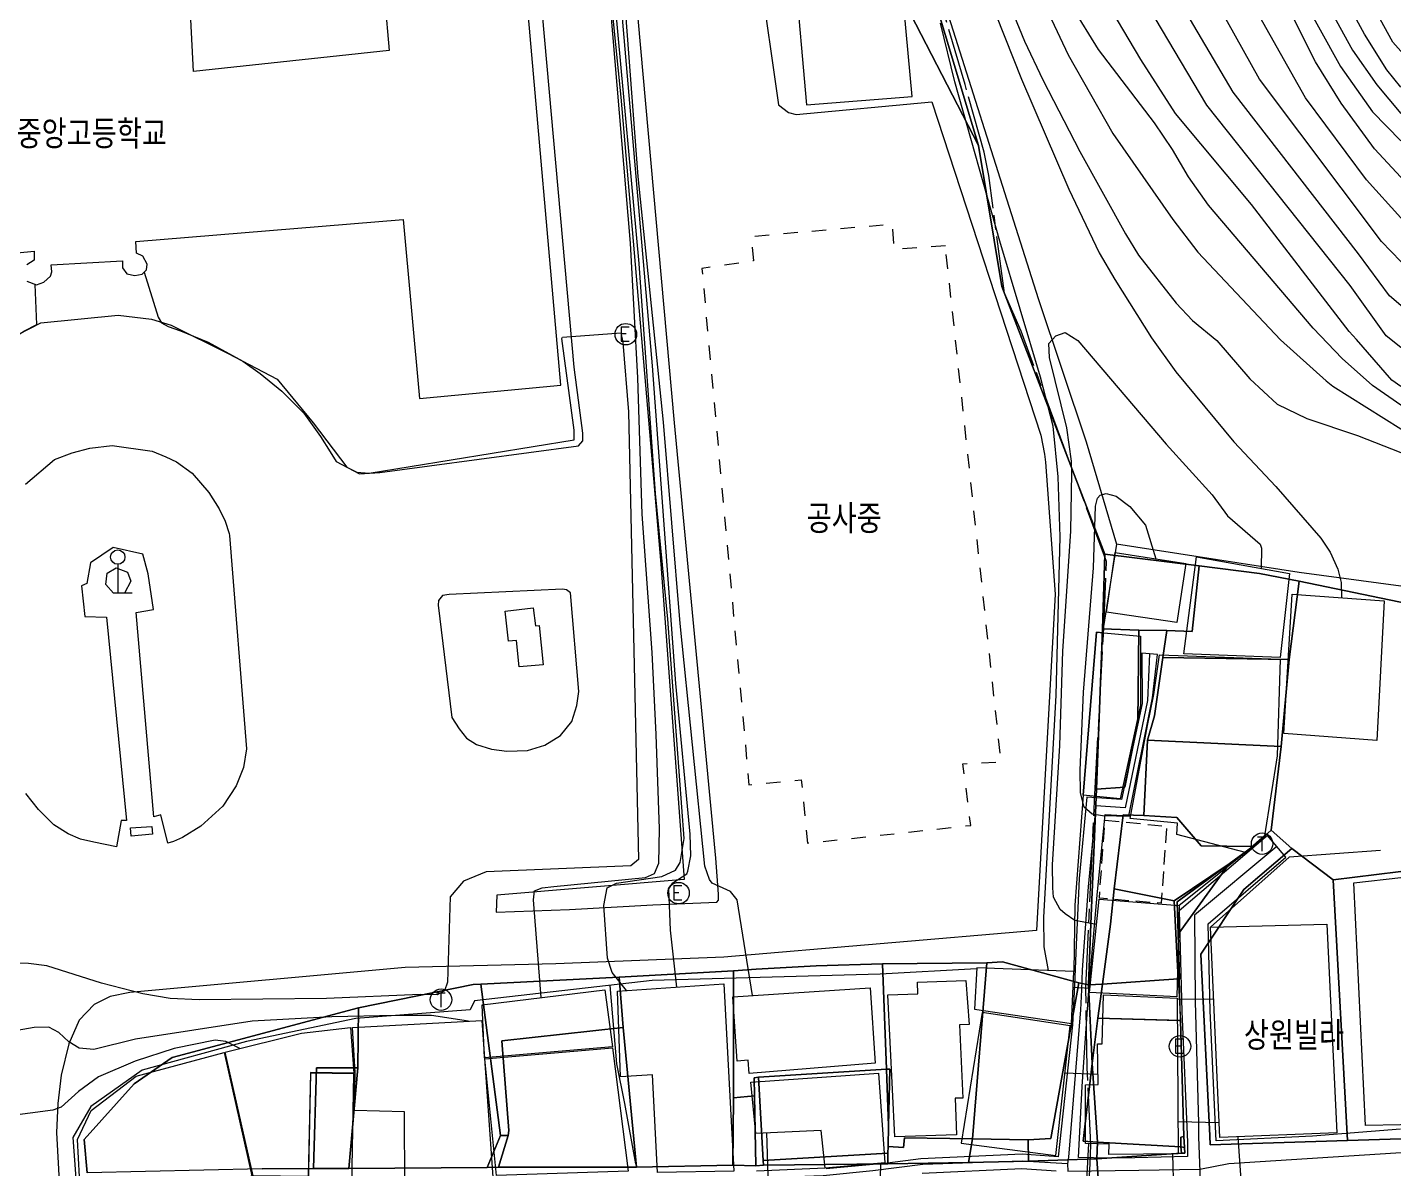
# Model space of a CAD drawing. Header units: feet. Extents: x 197796 to 199821, y 552499 to 555392.
# Drawn here: x 198836.9 to 198932.3, y 553759.2 to 553838.9 of the extents above; entities that cross this region are included whole.
import ezdxf

# ---------------------------------------------------------------- set-up
doc = ezdxf.new("R2010")
doc.units = ezdxf.units.FT
doc.header["$MEASUREMENT"] = 0
for name, pattern in [('AAA006', [2, 1, -1]), ('ANYANG11', [1.5, 1, -0.5]), ('ANYANG2', [6, 5, -1]), ('JEON', [12, 4, -0.5, 1, -0.5, 4, -0.5, 1, -0.5])]:
    doc.linetypes.add(name, pattern=pattern)
for name, color, linetype in [('AAA001', 7, 'CONTINUOUS'), ('AAA002', 7, 'CONTINUOUS'), ('AAA006', 7, 'AAA006'), ('AAA007', 7, 'ANYANG11'), ('AAA008', 7, 'CONTINUOUS'), ('AAC001', 7, 'CONTINUOUS'), ('AB011', 7, 'CONTINUOUS'), ('AD002', 7, 'CONTINUOUS'), ('AD0022', 1, 'CONTINUOUS'), ('ADA085', 1, 'CONTINUOUS'), ('AZ0202', 7, 'CONTINUOUS'), ('AZ0203', 7, 'CONTINUOUS'), ('AZ080', 1, 'CONTINUOUS'), ('AZ0801', 7, 'CONTINUOUS'), ('AZ0803', 7, 'CONTINUOUS'), ('AZ110', 7, 'ANYANG2'), ('CAA001', 7, 'CONTINUOUS'), ('CAA002', 30, 'CONTINUOUS'), ('EA0018', 7, 'JEON'), ('wipco_지적', 20, 'CONTINUOUS'), ('ZC002', 7, 'CONTINUOUS'), ('ZC500', 7, 'CONTINUOUS')]:
    doc.layers.add(name, color=color, linetype=linetype)
doc.styles.add('GHS', font='ROMANS', dxfattribs={"bigfont": 'NGSW.shx'})
doc.styles.add('NGSW', font='ROMANS.shx', dxfattribs={"bigfont": 'NGSW.shx'})

# ---------------------------------------------------------------- blocks, each defined once
blk = doc.blocks.new('AZ0203')
at = {"layer": 'AZ0203'}
blk.add_circle((0, 0), 0.75, dxfattribs=at)
at = {"layer": 'AZ0203', "style": 'GHS'}
blk.add_text('T', height=1, dxfattribs=at).set_placement((-0.362, -0.524))
blk = doc.blocks.new('AB011')
at = {"layer": 'AB011'}
for points in [[(0, 1), (0, -1)], [(0, -1), (1, -1)]]:
    blk.add_lwpolyline(points, dxfattribs=at)
blk.add_circle((0, 1.5), 0.5, dxfattribs=at)
blk = doc.blocks.new('AZ0202')
at = {"layer": 'AZ0202'}
blk.add_circle((0, 0), 0.75, dxfattribs=at)
at = {"layer": 'AZ0202', "style": 'GHS'}
blk.add_text('E', height=1, dxfattribs=at).set_placement((-0.496, -0.477))

msp = doc.modelspace()

# ---------------------------------------------------------------- linework, layer by layer
at = {"layer": 'AAA001', "color": 255, "flags": 128}
for points in [[(198912.85, 553802.26), (198917.77, 553801.49), (198917.14, 553797.38), (198912.25, 553798.1)], [(198918.53, 553801.95), (198925.01, 553800.8), (198924.36, 553794.94), (198917.64, 553795.18)], [(198925.19, 553799.35), (198931.62, 553798.89), (198931.12, 553789.14), (198924.63, 553789.62)], [(198910.62, 553785.32), (198911.53, 553796.69), (198914.62, 553796.41), (198914.62, 553791.6), (198913.2, 553785.06)], [(198915.95, 553795.12), (198924.36, 553794.82), (198924.16, 553788.06), (198923.28, 553782.48), (198921.95, 553781.32), (198917.15, 553782.58), (198917.2, 553783.36), (198913.9, 553783.7), (198915.11, 553790.19), (198915.54, 553792.34)], [(198911.73, 553778.06), (198917.3, 553777.61), (198917.14, 553771.23), (198911.06, 553771.54)], [(198903.18, 553773.26), (198903.02, 553770.38), (198909.8, 553769.37), (198909.96, 553773)], [(198877.22, 553771.74), (198877.74, 553767.75), (198868.82, 553766.99), (198868.64, 553770.69)], [(198880.89, 553758.98), (198880.55, 553765.79), (198878.3, 553765.66), (198878.11, 553771.64), (198885.52, 553772.14), (198886.21, 553759.08)], [(198886.15, 553771.24), (198895.75, 553771.86), (198896.09, 553766.61), (198887.3, 553765.89), (198887.23, 553766.83), (198886.45, 553766.75)], [(198897.45, 553761.47), (198896.97, 553771.37), (198899.07, 553771.46), (198899.05, 553772.26), (198902.42, 553772.38), (198902.65, 553769.31), (198901.97, 553769.28), (198902.21, 553764.17), (198901.68, 553764.17), (198901.76, 553761.6)], [(198912.4, 553760.23), (198912.42, 553760.96), (198910.78, 553761), (198910.78, 553765.09), (198911.65, 553765.11), (198911.62, 553767.96), (198911.94, 553767.95), (198912.03, 553771.38), (198917.18, 553771.14), (198917.25, 553760.27)], [(198902.09, 553761.03), (198908.7, 553760.16), (198909.71, 553769.21), (198903.55, 553770.14)], [(198850.72, 553767.37), (198856.04, 553768.7), (198859.46, 553769.1), (198859.69, 553765.91), (198856.66, 553765.96), (198856.5, 553758.69), (198852.66, 553758.75)], [(198863.25, 553757.9), (198863.23, 553763.21), (198859.74, 553763.3), (198859.78, 553765.95), (198859.59, 553769.09), (198868.62, 553769.59), (198869.42, 553758.32)], [(198840.6, 553757.38), (198840.39, 553761.28), (198841.36, 553763.3), (198844.5, 553765.7), (198850.64, 553767.35), (198852.58, 553758.74), (198850.72, 553757.91)], [(198869.66, 553758.76), (198868.83, 553766.92), (198877.75, 553767.68), (198878.85, 553759.07)], [(198859.55, 553758.02), (198859.69, 553765.86), (198856.67, 553765.92), (198856.51, 553758.02)], [(198887.76, 553761.71), (198887.4, 553765.28), (198896.31, 553765.91), (198896.77, 553759.64), (198892.59, 553759.29), (198892.31, 553761.92)]]:
    msp.add_lwpolyline(points, close=True, dxfattribs=at)
at = {"layer": 'AAA002', "color": 255, "flags": 128}
for points in [[(198932.77, 553762.31), (198930.31, 553762.25), (198929.5, 553779.2), (198932.78, 553779.56), (198938.7, 553779.84), (198939.31, 553762.61)], [(198928.33, 553761.74), (198920.14, 553761.42), (198919.51, 553776.1), (198927.62, 553776.31)]]:
    msp.add_lwpolyline(points, close=True, dxfattribs=at)
at = {"layer": 'AAA006', "color": 255, "flags": 128}
msp.add_lwpolyline([(198900.99, 553823.67), (198897.42, 553823.41), (198897.31, 553825.17), (198887.43, 553824.31), (198887.59, 553822.62), (198883.99, 553822.09), (198887.28, 553786.04), (198890.93, 553786.39), (198891.36, 553781.97), (198902.76, 553783.21), (198902.22, 553787.51), (198904.88, 553787.63)], close=True, dxfattribs=at)
at = {"layer": 'AAA007', "color": 255, "flags": 128}
msp.add_lwpolyline([(198912.13, 553783.58), (198916.44, 553783.15), (198916.06, 553777.77), (198911.74, 553778.12)], close=True, dxfattribs=at)
at = {"layer": 'AAA008', "color": 255, "flags": 128}
msp.add_lwpolyline([(198897.82, 553843.46), (198890.49, 553842.76), (198891.3, 553833.52), (198898.67, 553834.1)], close=True, dxfattribs=at)
for points in [[(198836.87, 553821.21), (198837.53, 553820.95), (198838.06, 553821.13), (198838.52, 553821.55), (198838.6, 553821.86), (198838.57, 553822.34), (198843.54, 553822.63), (198843.54, 553822.13), (198843.85, 553821.71), (198844.4, 553821.59), (198844.92, 553821.69), (198845.21, 553821.99), (198845.27, 553822.38), (198844.96, 553822.96), (198844.53, 553823.15), (198844.47, 553823.97), (198863.14, 553825.51), (198864.28, 553813.01), (198874.14, 553813.95), (198871.7, 553841.81)], [(198861.85, 553840.76), (198862.15, 553837.3), (198848.51, 553835.84), (198848.31, 553839.47)], [(198818.65, 553821.45), (198837.37, 553823.29), (198837.37, 553822.68), (198836.87, 553822.34)]]:
    msp.add_lwpolyline(points, dxfattribs=at)
at = {"layer": 'AAC001', "color": 255}
for points in [[(198902.29, 553926.32), (198889.35, 553924.76), (198880.01, 553923.66), (198876.71, 553923.14), (198878.96, 553914.54), (198883.08, 553899.82), (198888.72, 553877.27), (198899.49, 553845.15), (198907.47, 553820), (198910.81, 553809.98), (198912.93, 553802.84)], [(199006.35, 553809.74), (199000.32, 553807.49), (198995.98, 553806.06), (198992.01, 553804.62), (198983.57, 553801.7), (198975.39, 553798.7), (198970.07, 553796.86), (198966.75, 553795.61), (198964.71, 553794.8), (198955.15, 553791.56), (198952.36, 553790.6), (198951.63, 553790.33), (198950.36, 553796.34), (198948.36, 553796.86), (198941.99, 553798.45), (198932.78, 553799.9), (198925.69, 553800.87), (198912.93, 553802.84)]]:
    msp.add_lwpolyline(points, dxfattribs=at)
at = {"layer": 'AAC001', "color": 255, "flags": 128}
for points in [[(198921.95, 553781.32), (198917.3, 553777.61)], [(198931.36, 553781.46), (198924.98, 553780.99), (198919.51, 553776.1)], [(198903.17, 553773.2), (198896.43, 553772.82), (198880.52, 553772.38), (198868.12, 553770.95), (198867.81, 553770.33), (198859.83, 553769.72), (198852.2, 553768.13), (198844.92, 553766.11), (198841.34, 553763.59), (198840.08, 553761.42), (198840.71, 553752.86), (198840.98, 553746.81)], [(198879.37, 553759.57), (198878.62, 553763.79), (198878.05, 553766.56), (198877.59, 553772.04)], [(198892.59, 553759.29), (198887.8, 553759.07)]]:
    msp.add_lwpolyline(points, dxfattribs=at)
at = {"layer": 'AD002', "color": 255, "flags": 128}
for points in [[(198915.25, 553795.19), (198915.09, 553791.92), (198913.55, 553784.44), (198911.5, 553784.58), (198910.96, 553778.91), (198910.55, 553773.13), (198910.49, 553771.72), (198910.43, 553770.33), (198909.58, 553760.05), (198909.51, 553759.59), (198909.54, 553759.06), (198914.5, 553759.14), (198918.75, 553759.22), (198920.79, 553759.61), (198933.54, 553760.43), (198941.9, 553760.53), (198949.2, 553760.63)], [(198924.12, 553781.74), (198918.38, 553776.93), (198918.42, 553770.91), (198918.66, 553762.43), (198918.67, 553761.46), (198918.82, 553757.2), (198919.31, 553747.07), (198919.79, 553739.44), (198919.98, 553736.74), (198920.3, 553729.19), (198920.42, 553725.6)], [(198909.51, 553759.57), (198906.36, 553759.77), (198899.42, 553759.53), (198895.93, 553759.09), (198892.46, 553758.74), (198888.6, 553758.6), (198886.29, 553758.57), (198880.9, 553758.28), (198879.94, 553758.21), (198876.02, 553758.16), (198869.07, 553757.65), (198864.43, 553757.22), (198857.61, 553756.93), (198854.62, 553756.83), (198854.66, 553752.05), (198853.9, 553749.6), (198853.77, 553743.95), (198853.83, 553738.43), (198853.94, 553732.02), (198853.93, 553724.81)]]:
    msp.add_lwpolyline(points, dxfattribs=at)
at = {"layer": 'AD0022', "color": 255}
msp.add_lwpolyline([(198932.77, 553762.01), (198926.62, 553761.51), (198919.89, 553761.19), (198919.48, 553770.27), (198919.34, 553776.34), (198924.77, 553780.98), (198923.47, 553782.5), (198917.32, 553777.25), (198917.49, 553770.21), (198917.9, 553761.1), (198917.9, 553760.09), (198914.22, 553760.01), (198912.4, 553759.98), (198910.29, 553760.03), (198910.54, 553764.97), (198910.99, 553771.38), (198911.59, 553778.34), (198912.14, 553783.98), (198913.8, 553783.87), (198915.46, 553792.11), (198915.8, 553795.14), (198914.71, 553795.23), (198914.73, 553791.72), (198913.29, 553785.01), (198910.86, 553785.17), (198910.33, 553779.49), (198910.11, 553774.87), (198910, 553772.05), (198909.87, 553769.29), (198908.86, 553760.08), (198906.34, 553760.26), (198899.28, 553759.93), (198896.95, 553759.63), (198892.67, 553759.24)], dxfattribs=at)
at = {"layer": 'AD0022', "color": 255, "flags": 128}
msp.add_lwpolyline([(198899.37, 553758.93), (198906.33, 553759.26), (198908.73, 553759.09)], dxfattribs=at)
at = {"layer": 'ADA085', "color": 255, "flags": 128}
for points in [[(198869.67, 553778.34), (198869.64, 553777.15), (198874.75, 553777.34), (198880.56, 553777.66), (198885.04, 553777.86), (198885.14, 553777.98), (198885.16, 553778.41), (198884.96, 553780.91), (198882.08, 553811.31), (198879.55, 553839.53), (198878.37, 553851.16), (198876.62, 553850.9)], [(198888.02, 553842.8), (198889.34, 553833.51), (198890.03, 553832.97), (198890.57, 553832.85), (198900.04, 553833.72), (198907.66, 553810.46), (198907.91, 553809.13), (198907.97, 553808.56), (198908.65, 553799.35), (198907.35, 553775.86), (198885.52, 553774.02), (198873.79, 553773.55), (198863.27, 553773.29), (198844.06, 553771.54), (198842.67, 553771.27), (198841.56, 553770.7), (198840.52, 553769.6), (198839.8, 553767.95), (198839.27, 553765.76), (198839.02, 553763.79), (198838.94, 553761.78), (198839.21, 553756.64), (198840.86, 553746.76)], [(198845.06, 553821.83), (198846.04, 553818.69), (198846.27, 553818.3), (198846.73, 553818.04), (198847.59, 553817.73), (198848.5, 553817.37), (198849.52, 553816.94), (198851.94, 553815.62), (198853.15, 553814.76), (198854.66, 553813.52), (198856.19, 553811.99), (198857.37, 553810.36), (198858.05, 553809.29), (198858.47, 553808.62), (198860.09, 553807.76), (198861.51, 553807.84), (198875.38, 553809.71), (198875.67, 553810.05), (198875.68, 553810.59), (198875.07, 553815.2), (198872.7, 553841.68), (198871.71, 553841.59)], [(198808.14, 553827.85), (198807.9, 553827.84), (198809.94, 553803.88), (198810.21, 553803.76), (198825.04, 553805.04), (198825.39, 553805.37), (198825.78, 553806.03), (198826.19, 553807.12), (198827, 553808.88), (198829.27, 553812.2), (198830.43, 553813.52), (198831.79, 553814.74), (198833.01, 553815.62), (198834.45, 553816.47), (198835.65, 553817.08), (198836.71, 553817.74), (198837.55, 553818.18), (198837.45, 553820.98)], [(198836.78, 553807.04), (198838.79, 553808.76), (198840.02, 553809.23), (198841.27, 553809.55), (198842.81, 553809.72), (198845.62, 553809.33), (198846.56, 553808.95), (198847.3, 553808.58), (198848.4, 553807.79), (198849.56, 553806.44), (198850.3, 553805.32), (198850.72, 553804.44), (198850.98, 553803.59), (198851.02, 553803.44), (198852.21, 553788.55), (198851.98, 553787.24), (198851.47, 553785.97), (198850.54, 553784.54), (198849, 553783.15), (198847.73, 553782.36), (198847.1, 553782.09), (198846.71, 553781.97), (198846.22, 553783.94), (198845.73, 553783.81), (198844.5, 553798.07), (198845.7, 553798.28), (198845.34, 553800.78), (198844.97, 553802.14), (198842.9, 553802.6), (198841.3, 553801.53), (198841.06, 553800.1), (198840.68, 553799.94), (198840.92, 553797.8), (198842.43, 553797.74), (198843.82, 553783.55), (198843.45, 553783.55), (198843.13, 553781.72), (198841.54, 553782.03), (198840.61, 553782.24), (198839.76, 553782.61), (198838.75, 553783.25), (198837.68, 553784.32), (198836.79, 553785.43)]]:
    msp.add_lwpolyline(points, dxfattribs=at)
msp.add_lwpolyline([(198866.35, 553799.34), (198865.88, 553799.25), (198865.6, 553798.92), (198865.57, 553798.59), (198866.54, 553790.75), (198867.05, 553789.95), (198867.55, 553789.29), (198868.25, 553788.85), (198869.31, 553788.54), (198870.38, 553788.39), (198871.81, 553788.43), (198873.03, 553788.81), (198874.11, 553789.49), (198874.9, 553790.47), (198875.26, 553791.59), (198875.39, 553792.56), (198874.82, 553799.45), (198874.55, 553799.65), (198874.26, 553799.7)], close=True, dxfattribs=at)
at = {"layer": 'AZ080', "color": 255, "flags": 128}
msp.add_lwpolyline([(198912.93, 553802.84), (198911.97, 553796.65), (198911.53, 553796.69), (198910.62, 553785.32), (198910.02, 553777.64), (198909.96, 553773)], dxfattribs=at)
at = {"layer": 'AZ0801', "color": 255, "flags": 128}
msp.add_lwpolyline([(198876.02, 553855.75), (198876.65, 553850.62), (198878.33, 553834.04), (198881.12, 553801.44), (198882.76, 553779.44), (198869.67, 553778.34)], dxfattribs=at)
at = {"layer": 'AZ0803', "color": 255, "flags": 128}
for points in [[(198842.92, 553799.41), (198842.37, 553800.02), (198842.47, 553800.82), (198843.1, 553801.2), (198843.88, 553800.89), (198844.13, 553800.25), (198843.68, 553799.43)], [(198871.23, 553794.29), (198871.04, 553796.12), (198870.49, 553796.07), (198870.25, 553798.16), (198872.21, 553798.39), (198872.37, 553797.13), (198872.63, 553797.17), (198872.92, 553794.41)]]:
    msp.add_lwpolyline(points, close=True, dxfattribs=at)
at = {"layer": 'AZ110', "color": 255, "flags": 128}
msp.add_lwpolyline([(198844.14, 553782.45), (198844.1, 553783.03), (198845.6, 553783.13), (198845.64, 553782.59)], close=True, dxfattribs=at)
at = {"layer": 'CAA001', "color": 255, "flags": 128}
for points, elevation in [([(198973.699, 553769.13), (198971.5, 553769.79), (198969.66, 553770.42), (198968.63, 553771.04), (198967.82, 553772.21), (198967.23, 553774.01), (198966.49, 553778.01), (198966.2, 553781.74), (198965.53, 553790.52), (198965.02, 553794.59), (198964.43, 553797.56), (198962.14, 553802.88), (198960.37, 553805.43), (198957.84, 553808.24), (198953.86, 553811.73), (198947.88, 553816.22), (198932.78, 553828.47), (198930.94, 553830.45), (198928.62, 553833.63), (198926.84, 553836.52), (198923.01, 553844.14)], 55), ([(198872.76, 553771.194), (198872.24, 553778.02), (198872.3, 553778.64), (198872.85, 553778.84), (198873.65, 553778.94), (198880.05, 553779.58), (198880.68, 553779.85), (198880.98, 553780.57), (198881.04, 553782.97), (198880.8, 553789.55), (198880.51, 553795.27), (198879.83, 553804.94), (198879.51, 553814.45), (198879.01, 553823.85), (198877.46, 553842.07)], 60), ([(198932.78, 553813.86), (198932.15, 553814.3), (198929.7, 553817.12), (198929.19, 553817.7), (198922.36, 553826.55), (198917.06, 553832.92), (198914.64, 553836.69), (198911.83, 553841.44)], 60), ([(198911.549, 553776.3), (198910.02, 553776.56), (198909.35, 553777.03), (198909.01, 553777.33), (198908.54, 553778.2), (198908.49, 553778.85), (198908.47, 553780.46), (198908.98, 553788.78), (198909.2, 553795.37), (198909.74, 553803.76), (198909.82, 553807.82), (198909.8, 553808.63), (198909.46, 553810.97), (198908.25, 553815.88), (198908.22, 553816.86), (198908.7, 553817.39), (198909.36, 553817.61), (198910.23, 553817.05), (198916.4, 553809.82), (198919.61, 553806.28), (198920.69, 553804.81), (198922.97, 553802.84), (198923.06, 553802.57), (198923.03, 553801.151)], 65), ([(198921.73, 553757.107), (198921.42, 553761.47)], 60)]:
    msp.add_lwpolyline(points, dxfattribs=dict(at, elevation=elevation))
at = {"layer": 'CAA002', "color": 255, "flags": 128}
for points, elevation in [([(198914.51, 553861.56), (198928.57, 553836.2), (198930.81, 553833.02), (198932.78, 553831)], 54), ([(198916.23, 553861.3), (198929.41, 553837.33), (198931.12, 553834.9), (198932.78, 553832.91)], 53), ([(198932.78, 553834.74), (198931.8, 553835.95), (198930.24, 553838.45), (198917.95, 553861.04)], 52), ([(198878.736, 553771.682), (198877.72, 553772.93), (198877.41, 553773.95), (198877.15, 553777.61), (198877.38, 553778.85), (198878.04, 553779.18), (198881.2, 553779.63), (198882.15, 553780.08), (198882.47, 553780.62), (198882.75, 553782.3), (198881.61, 553797.61), (198880.76, 553806.39), (198879.62, 553822.44), (198876.3, 553858.38)], 61), ([(198972.747, 553757.638), (198972.41, 553759.42), (198971.79, 553761.02), (198970.39, 553763.07), (198968.24, 553765.41), (198967.22, 553767.02), (198966.05, 553769.43), (198965.36, 553771.47), (198964.94, 553773.18), (198964.21, 553779.74), (198963.91, 553783.12), (198963.4, 553790.45), (198962.81, 553797.08), (198962.07, 553799.98), (198961.19, 553801.77), (198960.08, 553803.91), (198958.83, 553805.78), (198956.76, 553807.46), (198940.51, 553819.41), (198932.78, 553825.63), (198930.39, 553828.27), (198926.13, 553834.01), (198914.52, 553854.63)], 56), ([(198963.3, 553762.037), (198962.29, 553782.99), (198961.85, 553790.86), (198961.33, 553796.46), (198960.96, 553798.73), (198959.93, 553801.36), (198958.39, 553803.98), (198956.76, 553805.71), (198954.64, 553807.28), (198951.8, 553809.21), (198935.05, 553820.67), (198932.78, 553822.58), (198931.44, 553823.98), (198922.92, 553835.31), (198912.55, 553853.92)], 57), ([(198882.25, 553771.919), (198881.79, 553775.89), (198881.69, 553778.79), (198881.96, 553779.21), (198882.94, 553779.83), (198883.02, 553780.01), (198883.21, 553781.09), (198883.17, 553782.6), (198882.18, 553793.11), (198880.54, 553815.3), (198877.49, 553850.63)], 62), ([(198902.56, 553847.62), (198906.51, 553837.95), (198907.8, 553835.27), (198910.37, 553830.25), (198913.56, 553824.5), (198914.48, 553823.02), (198917.11, 553819.66), (198918.25, 553818.45), (198919.93, 553817.05), (198922.25, 553814.39), (198924.16, 553812.61), (198926.22, 553811.61), (198929.76, 553810.43), (198932.78, 553809.25), (198949.87, 553799.92), (198950.52, 553799.2), (198951.03, 553798.25), (198951.54, 553796.71), (198952.45, 553793.18), (198953.21, 553789.33), (198953.15, 553787.45), (198952.29, 553783.37)], 63), ([(198957.756, 553772.372), (198958.62, 553774.14), (198958.91, 553775.74), (198959.17, 553778.51), (198959.25, 553782.61), (198959.05, 553785.32), (198958.29, 553796.02), (198957.83, 553799.13), (198957.39, 553800.18), (198956.66, 553801.58), (198955.97, 553802.46), (198955, 553803.34), (198953.58, 553804.33), (198951.28, 553805.75), (198932.78, 553816.57), (198931.77, 553817.38), (198929.25, 553820.9), (198919.25, 553833.5), (198911.59, 553846.4)], 59), ([(198961.15, 553761.3), (198960.61, 553784.17), (198960.42, 553789.6), (198959.99, 553794.58), (198959.8, 553796.76), (198959.4, 553799.16), (198958.56, 553801.22), (198957.14, 553803.25), (198955.57, 553804.66), (198954.32, 553805.69), (198952.12, 553807.11), (198936.06, 553817.13), (198932.78, 553819.5), (198932, 553820.18), (198929.84, 553823.11), (198921.09, 553834.4), (198914.75, 553845.15)], 58), ([(198903.93, 553841.31), (198906.31, 553835.31), (198909.62, 553827.62), (198911.72, 553823.19), (198912.81, 553821.31), (198915.37, 553817.24), (198917.09, 553814.88), (198921.13, 553809.98), (198924.06, 553806.86), (198927.2, 553803.27), (198927.85, 553802.29), (198928.38, 553801.09), (198928.61, 553800.17), (198928.64, 553799.103)], 64), ([(198975.999, 553797.575), (198975.53, 553799.11), (198974.21, 553800.64), (198971.72, 553803.27), (198965.16, 553810), (198957.76, 553817.16), (198953.59, 553820.7), (198940.57, 553830.65), (198932.78, 553837.27), (198932.24, 553837.9), (198930.31, 553841.38)], 51), ([(198954.243, 553777.655), (198954.41, 553777.92), (198955.25, 553779.78), (198955.61, 553780.8), (198955.82, 553781.93), (198955.98, 553785.4), (198955.71, 553789.11), (198955.46, 553795.59), (198955.31, 553797.59), (198955.17, 553798.83), (198954.87, 553799.52), (198953.7, 553800.75), (198948.78, 553803.92), (198932.78, 553812.55), (198930.82, 553813.91), (198928.68, 553815.81), (198926.66, 553817.93), (198919.35, 553826.5), (198917.96, 553828.48), (198916.84, 553830.39), (198915.6, 553832.25), (198911.69, 553837.38), (198909.84, 553840.36)], 61), ([(198887.53, 553771.329), (198886.45, 553778.02), (198885.99, 553778.59), (198884.71, 553779.18), (198884.52, 553779.43), (198884.2, 553780.36), (198882.48, 553797.31), (198881.31, 553811.37), (198879.55, 553828.52), (198878.69, 553839.9)], 63), ([(198908.4, 553839.46), (198909.56, 553837.01), (198912.68, 553831.52), (198916.86, 553825.5), (198918.62, 553823.23), (198924.39, 553817.11), (198927.58, 553814.25), (198928.05, 553813.87), (198932.78, 553810.89), (198945.18, 553804.2), (198949.81, 553801.51), (198951.72, 553800.34), (198952.74, 553799.45), (198953.18, 553798.62), (198953.85, 553796.42), (198954.5, 553789.89), (198954.57, 553786.86), (198954.47, 553785.2), (198954.1, 553783.39), (198953.63, 553781.73), (198953.371, 553781.381)], 62), ([(198908.18, 553773.068), (198907.88, 553774.74), (198907.86, 553776.77), (198908.73, 553792.31), (198909.01, 553803.36), (198908.87, 553807.55), (198908.51, 553811.07), (198907.63, 553814.5), (198904.79, 553824), (198901.64, 553835.11), (198900.65, 553839.21)], 64), ([(198835.48, 553817.08), (198837.85, 553818.29), (198843.23, 553818.82), (198845.57, 553818.55), (198846.93, 553818.14), (198850.91, 553816.16), (198854.34, 553814.37), (198856.86, 553811.31), (198859.21, 553808.22), (198859.89, 553807.86), (198860.77, 553807.81), (198875.07, 553810.12), (198875.08, 553810.8), (198874.21, 553817.19), (198874.26, 553817.3), (198878.34, 553817.6), (198878.48, 553816.91), (198878.86, 553812.07), (198879.56, 553780.82), (198879.02, 553780.39), (198868.92, 553779.96), (198867.34, 553779.31), (198866.42, 553778.23), (198866.24, 553772.26), (198866.03, 553771.67), (198865.5, 553771.39), (198864.33, 553771.4), (198857.79, 553771.12), (198848.9, 553771.03), (198846.86, 553771.13), (198844.96, 553771.46), (198842.08, 553772.19), (198838.25, 553773.41), (198836.99, 553773.56), (198834.6, 553773.59)], 59), ([(198913.922, 553783.82), (198911.95, 553783.88), (198911.24, 553783.99), (198910.69, 553784.48), (198910.43, 553785.49), (198910.41, 553787.07), (198910.63, 553792.5), (198911.34, 553801.19), (198911.48, 553805.5), (198911.61, 553806.05), (198911.8, 553806.26), (198912.21, 553806.38), (198912.91, 553806.19), (198913.86, 553805.48), (198914.97, 553804.18), (198915.691, 553801.815)], 66), ([(198911.09, 553771.83), (198909.911, 553771.89)], 64), ([(198917.18, 553771.08), (198919.724, 553771.11)], 62), ([(198867.69, 553769.538), (198865.12, 553769.93), (198862.61, 553769.94), (198858.15, 553769.85), (198852.6, 553769.55), (198844.45, 553768.29), (198841.54, 553767.57), (198840.51, 553767.65), (198839.8, 553768.11), (198839.09, 553768.76), (198838.41, 553769.12), (198837.37, 553769.1), (198829.59, 553767.72), (198827.59, 553766.92), (198825.64, 553766.83)], 58), ([(198851.727, 553767.622), (198850.76, 553768.13), (198850, 553768.21), (198847.16, 553767.63), (198844.43, 553766.76), (198841.86, 553765.66), (198840.46, 553764.62), (198839.26, 553763.54), (198838.67, 553763.32), (198832.32, 553762.49), (198828.95, 553761.86), (198827.51, 553761.26), (198827.129, 553760.719)], 57), ([(198911.643, 553765.81), (198909.341, 553765.9)], 63), ([(198917.235, 553762.54), (198920.095, 553762.47)], 61), ([(198888.63, 553758.038), (198888.53, 553761.746)], 61), ([(198910.82, 553757.527), (198911, 553760.995)], 62), ([(198916.94, 553757.697), (198916.86, 553760.267)], 61), ([(198896.46, 553758.546), (198896.48, 553759.616)], 62)]:
    msp.add_lwpolyline(points, dxfattribs=dict(at, elevation=elevation))
at = {"layer": 'EA0018', "color": 255}
msp.add_lwpolyline([(198910.99, 553757.44), (198911.09, 553759.6), (198911.14, 553760.9), (198910.89, 553766.29), (198910.79, 553771.89), (198911.43, 553785.36), (198912.02, 553796.48), (198912.24, 553801.63), (198909.25, 553809.67), (198906.27, 553817.72), (198905.12, 553820.36), (198904.02, 553828.58), (198903.69, 553830.22), (198902.36, 553834.94), (198900.05, 553842.84)], dxfattribs=at)
at = {"layer": 'wipco_지적', "color": 20}
for points in [[(198903.297, 553830.665), (198886.174, 553863.868), (198880.932, 553870.631), (198873.915, 553885.046), (198863.237, 553902.343), (198862.541, 553904.578), (198864.287, 553905.756), (198873.803, 553912.175), (198875.719, 553922.522), (198903.297, 553830.665)], [(198918.7, 553801.339), (198918.212, 553796.756), (198916.457, 553796.823), (198914.49, 553796.843), (198911.961, 553796.934), (198912.133, 553802.136), (198918.7, 553801.339)], [(198925.692, 553800.249), (198924.992, 553794.783), (198916.164, 553794.926), (198916.457, 553796.823), (198918.212, 553796.756), (198918.7, 553801.339), (198922.926, 553800.794), (198925.692, 553800.249)], [(198950.376, 553795.143), (198951.038, 553789.568), (198951.826, 553782.568), (198940.593, 553780.897), (198940.155, 553780.889), (198928.052, 553779.419), (198925.167, 553781.606), (198923.745, 553782.871), (198924.422, 553788.723), (198924.992, 553794.783), (198925.692, 553800.249), (198950.376, 553795.143)], [(198914.49, 553796.843), (198916.457, 553796.823), (198916.164, 553794.926), (198915.597, 553790.854), (198915.091, 553789.162), (198914.856, 553783.891), (198913.396, 553783.942), (198912.775, 553778.789), (198912.511, 553776.312), (198911.968, 553772.123), (198910.983, 553772.08), (198911.144, 553776.347), (198911.532, 553785.733), (198913.512, 553785.872), (198914.429, 553790.472), (198914.49, 553796.843)], [(198911.961, 553796.934), (198914.49, 553796.843), (198914.429, 553790.472), (198913.512, 553785.872), (198911.532, 553785.733), (198911.961, 553796.934)], [(198924.992, 553794.783), (198924.422, 553788.723), (198915.091, 553789.162), (198915.597, 553790.854), (198916.164, 553794.926), (198924.992, 553794.783)], [(198915.091, 553789.162), (198924.422, 553788.723), (198923.745, 553782.871), (198922.46, 553781.743), (198918.856, 553781.778), (198917.142, 553783.762), (198914.856, 553783.891), (198915.091, 553789.162)], [(198922.46, 553781.743), (198920.803, 553780.531), (198916.957, 553777.952), (198912.775, 553778.789), (198913.396, 553783.942), (198914.856, 553783.891), (198917.142, 553783.762), (198918.856, 553781.778), (198922.46, 553781.743)], [(198928.052, 553779.419), (198929.053, 553761.208), (198919.48, 553760.907), (198919.452, 553761.541), (198918.831, 553774.211), (198921.832, 553778.735), (198925.167, 553781.606), (198928.052, 553779.419)], [(198920.803, 553780.531), (198917.182, 553777.883), (198917.244, 553775.616), (198917.328, 553772.508), (198917.328, 553772.503), (198917.251, 553772.503), (198916.957, 553777.952), (198920.803, 553780.531)], [(198920.803, 553780.531), (198917.244, 553775.616), (198917.182, 553777.883), (198920.803, 553780.531)], [(198928.052, 553779.419), (198940.155, 553780.889), (198940.593, 553780.897), (198940.98, 553776.103), (198941.52, 553769.169), (198941.78, 553761.801), (198941.779, 553761.608), (198929.053, 553761.208), (198928.052, 553779.419)], [(198912.775, 553778.789), (198916.957, 553777.952), (198917.251, 553772.503), (198911.968, 553772.123), (198912.511, 553776.312), (198912.775, 553778.789)], [(198886.192, 553773.047), (198887.79, 553773.167), (198891.974, 553773.405), (198896.609, 553773.544), (198896.872, 553766.198), (198887.932, 553765.629), (198887.647, 553765.587), (198887.661, 553764.321), (198886.193, 553764.186), (198886.192, 553773.047)], [(198896.609, 553773.544), (198903.885, 553773.613), (198902.872, 553761.326), (198898.127, 553761.386), (198898.056, 553760.717), (198897, 553760.801), (198897.028, 553762.223), (198897.114, 553766.198), (198896.872, 553766.198), (198896.609, 553773.544)], [(198902.872, 553761.326), (198903.885, 553773.613), (198904.979, 553773.673), (198910.297, 553772.209), (198908.345, 553761.34), (198906.764, 553761.254), (198902.872, 553761.326)], [(198868.563, 553772.113), (198878.217, 553772.62), (198878.504, 553769.092), (198870.026, 553768.176), (198870.524, 553761.918), (198870.464, 553761.569), (198869.937, 553761.555), (198868.563, 553772.113)], [(198878.217, 553772.62), (198886.192, 553773.047), (198886.193, 553764.186), (198886.162, 553759.477), (198879.434, 553759.351), (198878.504, 553769.092), (198878.217, 553772.62)], [(198860.012, 553770.482), (198868.026, 553772.093), (198868.563, 553772.113), (198869.937, 553761.555), (198868.998, 553759.336), (198859.333, 553759.252), (198859.968, 553766.287), (198860.012, 553770.482)], [(198911.61, 553761.086), (198911.568, 553759.92), (198906.802, 553759.761), (198906.764, 553761.254), (198908.345, 553761.34), (198910.297, 553772.209), (198910.983, 553772.08), (198911.227, 553766.597), (198910.599, 553761.172), (198911.61, 553761.086)], [(198910.983, 553772.08), (198911.968, 553772.123), (198911.623, 553769.74), (198911.227, 553766.597), (198910.983, 553772.08)], [(198917.408, 553769.584), (198911.623, 553769.74), (198911.968, 553772.123), (198917.251, 553772.503), (198917.408, 553769.584)], [(198859.968, 553766.287), (198857.091, 553766.287), (198856.878, 553759.251), (198853.3, 553759.236), (198841.065, 553758.942), (198840.858, 553761.287), (198844.348, 553765.158), (198847.008, 553767.001), (198860.012, 553770.482), (198859.968, 553766.287)], [(198911.623, 553769.74), (198917.284, 553769.587), (198917.408, 553769.584), (198917.641, 553761.482), (198917.418, 553761.444), (198917.425, 553760.757), (198911.61, 553761.086), (198911.227, 553766.597), (198911.623, 553769.74)], [(198870.464, 553761.569), (198870.524, 553761.918), (198870.026, 553768.176), (198878.504, 553769.092), (198879.434, 553759.351), (198869.781, 553759.351), (198870.464, 553761.569)], [(198859.968, 553766.287), (198859.333, 553759.252), (198856.878, 553759.251), (198857.091, 553766.287), (198859.968, 553766.287)], [(198896.872, 553766.198), (198897.028, 553762.223), (198897, 553760.801), (198896.971, 553760.331), (198888.273, 553759.818), (198887.932, 553765.629), (198896.872, 553766.198)], [(198896.872, 553766.198), (198897.114, 553766.198), (198897.028, 553762.223), (198896.872, 553766.198)], [(198911.61, 553761.086), (198910.599, 553761.172), (198911.227, 553766.597), (198911.61, 553761.086)], [(198887.932, 553765.629), (198888.273, 553759.818), (198888.289, 553759.491), (198887.762, 553759.449), (198887.661, 553764.321), (198887.647, 553765.587), (198887.932, 553765.629)], [(198887.661, 553764.321), (198887.762, 553759.449), (198886.162, 553759.477), (198886.193, 553764.186), (198887.661, 553764.321)], [(198870.464, 553761.569), (198869.781, 553759.351), (198868.998, 553759.336), (198869.937, 553761.555), (198870.464, 553761.569)], [(198897, 553760.801), (198898.056, 553760.717), (198898.127, 553761.386), (198902.872, 553761.326), (198902.615, 553759.676), (198896.971, 553759.577), (198896.971, 553760.331), (198897, 553760.801)], [(198906.764, 553761.254), (198906.802, 553759.761), (198902.615, 553759.676), (198902.872, 553761.326), (198906.764, 553761.254)], [(198917.641, 553761.482), (198917.684, 553760.733), (198917.425, 553760.757), (198917.418, 553761.444), (198917.641, 553761.482)], [(198888.273, 553759.818), (198896.971, 553760.331), (198896.971, 553759.577), (198888.289, 553759.491), (198888.273, 553759.818)], [(198917.425, 553760.757), (198917.465, 553760.326), (198911.568, 553759.92), (198911.61, 553761.086), (198917.425, 553760.757)], [(198917.425, 553760.757), (198917.684, 553760.733), (198917.709, 553760.329), (198917.465, 553760.326), (198917.425, 553760.757)]]:
    msp.add_lwpolyline(points, close=True, dxfattribs=at)
for points in [[(198942.145, 553844.409), (198950.825, 553829.09), (198952.048, 553824.823), (198955.314, 553822.805), (198961.75, 553821.821), (198962.267, 553809.563), (198956.191, 553798.539), (198950.376, 553795.143), (198925.692, 553800.249), (198922.926, 553800.794), (198918.7, 553801.339), (198912.133, 553802.136), (198904.934, 553820.841), (198903.297, 553830.665), (198875.719, 553922.522)], [(198886.174, 553863.868), (198903.297, 553830.665), (198904.934, 553820.841), (198912.133, 553802.136), (198911.961, 553796.934), (198911.532, 553785.733), (198911.144, 553776.347), (198910.983, 553772.08), (198910.297, 553772.209), (198904.979, 553773.673), (198903.885, 553773.613), (198896.609, 553773.544), (198891.974, 553773.405), (198887.79, 553773.167), (198886.192, 553773.047), (198878.217, 553772.62), (198868.563, 553772.113), (198868.026, 553772.093), (198860.012, 553770.482), (198847.008, 553767.001), (198844.348, 553765.158), (198840.858, 553761.287), (198841.065, 553758.942)], [(198911.695, 553757.907), (198911.568, 553759.92), (198917.465, 553760.326), (198917.709, 553760.329), (198917.684, 553760.733), (198917.641, 553761.482), (198917.408, 553769.584), (198917.328, 553772.508), (198917.244, 553775.616), (198920.803, 553780.531), (198922.46, 553781.743), (198923.745, 553782.871), (198925.167, 553781.606), (198921.832, 553778.735), (198918.831, 553774.211), (198919.452, 553761.541), (198919.48, 553760.907), (198929.053, 553761.208), (198941.779, 553761.608)], [(198853.3, 553759.236), (198856.878, 553759.251), (198859.333, 553759.252), (198868.998, 553759.336), (198869.781, 553759.351), (198879.434, 553759.351), (198886.162, 553759.477), (198887.762, 553759.449), (198888.289, 553759.491), (198896.971, 553759.577), (198902.615, 553759.676), (198906.802, 553759.761), (198911.568, 553759.92), (198911.695, 553757.907)]]:
    msp.add_lwpolyline(points, dxfattribs=at)

# ---------------------------------------------------------------- block references
at = {"layer": 'AB011', "color": 255}
msp.add_blockref('AB011', (198843.21, 553800.44), dxfattribs=at)
at = {"layer": 'AZ0202', "color": 255}
for p in [(198878.68, 553817.5), (198882.36, 553778.48), (198917.37, 553767.78)]:
    msp.add_blockref('AZ0202', p, dxfattribs=at)
at = {"layer": 'AZ0203', "color": 255}
for p in [(198923.1, 553781.93), (198865.78, 553771.04)]:
    msp.add_blockref('AZ0203', p, dxfattribs=at)

# ---------------------------------------------------------------- texts
at = {"layer": 'ZC002', "style": 'NGSW'}
for s, p in [('중앙고등학교', (198836.15, 553830.46)), ('상원빌라', (198921.83, 553767.52))]:
    msp.add_text(s, height=2, dxfattribs=at).set_placement(p)
at = {"layer": 'ZC500', "style": 'GHS'}
msp.add_text('공사중', height=2, dxfattribs=at).set_placement((198891.31, 553803.6))

doc.saveas('drawing.dxf')
